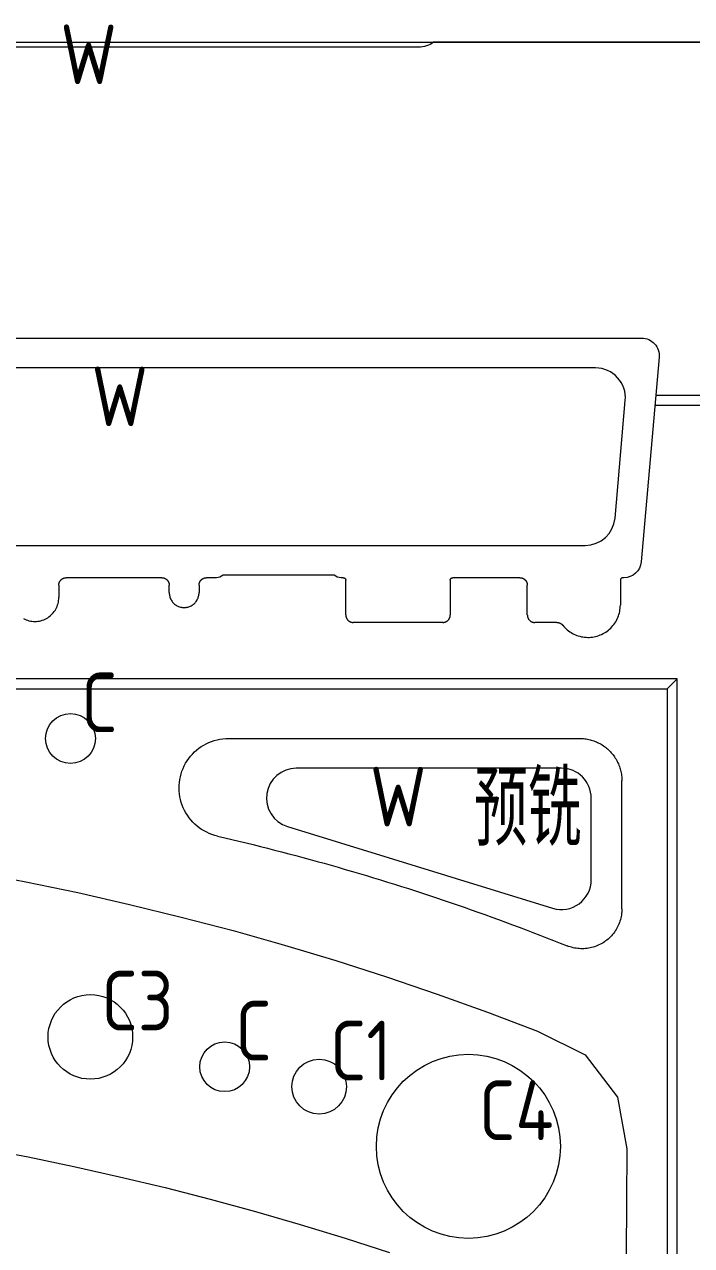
# Model space of a CAD drawing. Header units: millimetres. Extents: x 494 to 18201, y 224 to 11417.
# Drawn here: x 3346.9 to 3481.1, y 2891.5 to 3137.1 of the extents above; entities that cross this region are included whole.
import ezdxf
from ezdxf.lldxf.tags import DXFTag

# ---------------------------------------------------------------- set-up
doc = ezdxf.new("R2010")
doc.units = ezdxf.units.MM
for name, color, linetype in [('DIM', 7, 'Continuous'), ('PS', 7, 'Continuous'), ('PS_W', 1, 'Continuous')]:
    doc.layers.add(name, color=color, linetype=linetype)
doc.layers.add('dim_temp', color=161, linetype='Continuous', lineweight=9)
doc.styles.add('gbenor', font='gbenor.shx', dxfattribs={"bigfont": 'gbcbig.shx'})
doc.styles.get("Standard").update_dxf_attribs({"font": 'arial.ttf'})
tags = doc.linetypes.add('DASHED', pattern='A,12.86,[0,arial.ttf,S=0,R=0,X=0,Y=0],-12.86', length=25.72).pattern_tags.tags
tags[12:13] = [DXFTag(74, 4), DXFTag(75, 0), DXFTag(340, '0'), DXFTag(46, 0.0), DXFTag(50, 0.0), DXFTag(44, 0.0), DXFTag(45, 0.0)]
doc.dimstyles.new('通用', dxfattribs={"dimtxt": 5, "dimasz": 0.5, "dimexe": 1.5, "dimexo": 0, "dimgap": 1, "dimtad": 1, "dimtxsty": 'Standard', "dimblk": 'OPEN30', "dimcen": 1.5, "dimclrd": 252, "dimclre": 252, "dimclrt": 4, "dimadec": 1, "dimazin": 3, "dimtfac": 1, "dimtmove": 0, "dimatfit": 3, "dimldrblk": 'OPEN30', "dimarcsym": 0})

# ---------------------------------------------------------------- blocks, each defined once
blk = doc.blocks.new('*D27')
at = {"layer": 'Defpoints', "color": 0, "transparency": 16777216}
for p in [(3621.2, 3133.49), (2941.2, 2718.49), (2944.75, 2660.65)]:
    blk.add_point(p, dxfattribs=at)
at = {"layer": 'dim_temp', "color": 252, "lineweight": -2, "transparency": 16777216}
for p, q in [((2941.2, 2718.49), (2941.2, 2662.65)), ((2941.2, 2662.65), (2944.75, 2661.65)), ((2944.75, 2661.65), (2944.75, 2646.22))]:
    blk.add_line(p, q, dxfattribs=at)
at = {"layer": 'dim_temp', "color": 4, "lineweight": 18, "transparency": 16777216, "insert": (2941.2, 2652.94), "char_height": 5, "attachment_point": 5, "rotation": 90}
blk.add_mtext('-680', dxfattribs=at)
blk = doc.blocks.new('_Open30')
at = {"color": 0, "linetype": 'ByBlock', "lineweight": -2}
for p, q in [((-1, 0.27), (0, 0)), ((0, 0), (-1, -0.27)), ((0, 0), (-1, 0))]:
    blk.add_line(p, q, dxfattribs=at)
blk = doc.blocks.new('*D28')
at = {"layer": 'Defpoints', "color": 0, "transparency": 16777216}
for p in [(3621.2, 3133.49), (2923.28, 2718.49), (2941.2, 2718.49)]:
    blk.add_point(p, dxfattribs=at)
at = {"layer": 'dim_temp', "color": 252, "lineweight": -2, "transparency": 16777216}
blk.add_line((2941.2, 2718.49), (2908.8, 2718.49), dxfattribs=at)
at = {"layer": 'dim_temp', "color": 4, "lineweight": 18, "transparency": 16777216, "insert": (2915.54, 2722.05), "char_height": 5, "attachment_point": 5}
blk.add_mtext('-415', dxfattribs=at)

msp = doc.modelspace()

# ---------------------------------------------------------------- linework, layer by layer
at = {"layer": 'DIM', "color": 252, "linetype": 'DASHED', "lineweight": 18}
msp.add_lwpolyline([(3621.19514, 3133.49463), (3621.19514, 2718.49463), (2941.19513, 2718.49463), (2941.19513, 3133.49463)], close=True, dxfattribs=at)
at = {"layer": 'PS', "color": 11, "linetype": 'Continuous', "lineweight": 13}
msp.add_line((3621.19514, 3133.49463), (3429.19513, 3133.49463), dxfattribs=at)
at = {"layer": 'PS', "color": 11, "linetype": 'Continuous', "lineweight": 18}
for p, q in [((3461.77128, 3067.99463), (3272.81215, 3067.99463)), ((3465.67824, 3037.80904), (3467.74845, 3061.4717)), ((3274.88236, 3032.33198), (3459.70107, 3032.33198))]:
    msp.add_line(p, q, dxfattribs=at)
at = {"layer": 'PS', "color": 2, "linetype": 'DASHED', "lineweight": 13, "ltscale": 0.87594}
for p, q in [((3499.99514, 3062.49463), (3473.86086, 3062.49463)), ((2956.69513, 3003.49463), (3476.19514, 3003.49463)), ((3476.19514, 3003.49463), (3476.19514, 2724.09463))]:
    msp.add_line(p, q, dxfattribs=at)
at = {"layer": 'PS', "color": 155, "linetype": 'DASHED', "lineweight": 13, "ltscale": 0.87594}
for p, q in [((3473.68589, 3060.49463), (3499.99514, 3060.49463)), ((3478.19514, 3005.49463), (2956.69513, 3005.49463)), ((3478.19514, 2774.00928), (3478.19514, 3005.49463))]:
    msp.add_line(p, q, dxfattribs=at)
at = {"layer": 'PS', "color": 11, "linetype": 'DASHED', "lineweight": 13, "ltscale": 0.87594}
msp.add_line((3478.19514, 3005.49463), (3476.19514, 3003.49463), dxfattribs=at)
at = {"layer": 'PS', "color": 11, "linetype": 'Continuous', "lineweight": 18}
msp.add_lwpolyline([(3454.89789, 2987.51861), (3401.59351, 2987.51861, 0.860746023), (3399.82731, 2975.78445), (3453.13168, 2959.3659, 0.504696252), (3460.89789, 2965.10005), (3460.89789, 2981.51861, 0.414213562)], format="xyb", close=True, dxfattribs=at)
at = {"layer": 'PS', "color": 46, "linetype": 'DASHED', "lineweight": 13, "ltscale": 0.87594}
for points in [[(3336.73868, 2966.67929), (3347.20082, 2964.68778), (3357.64543, 2962.51155), (3368.07241, 2960.14953), (3378.48164, 2957.60042), (3388.87203, 2954.86295), (3399.21921, 2951.94246), (3409.51251, 2948.84157), (3419.75183, 2945.56003), (3429.93165, 2942.09921), (3440.04724, 2938.46039), (3450.0985, 2934.64315), (3459.67678, 2929.85997), (3466.18899, 2921.41365), (3468.02084, 2910.96733), (3467.97898, 2900.37068), (3467.93682, 2889.77402)], [(3207.96227, 2920.91803), (3217.27839, 2921.14479), (3226.59479, 2921.22998), (3235.91147, 2921.17372), (3245.22845, 2920.97589), (3254.54571, 2920.63633), (3263.86325, 2920.15487), (3273.18109, 2919.5311), (3282.49922, 2918.76456), (3291.81764, 2917.85474), (3301.13634, 2916.80096), (3310.45535, 2915.60248), (3319.77464, 2914.2584), (3329.09424, 2912.76776), (3338.39513, 2911.13293), (3347.6566, 2909.35776), (3356.87879, 2907.44278), (3366.06182, 2905.38844), (3375.2058, 2903.1951), (3384.3108, 2900.86301), (3393.37684, 2898.39227), (3402.40394, 2895.78297), (3411.39211, 2893.03508), (3420.34129, 2890.1484)]]:
    msp.add_lwpolyline(points, dxfattribs=at)
at = {"layer": 'PS', "color": 42, "linetype": 'Continuous', "lineweight": 13}
for centre, radius in [((3356.19513, 2993.49463), 5), ((3360.19513, 2933.49463), 8.5), ((3387.19514, 2927.49463), 5), ((3436.19513, 2911.49463), 18.5), ((3406.19514, 2923.49463), 5.5)]:
    msp.add_circle(centre, radius, dxfattribs=at)
at = {"layer": 'PS', "color": 11, "linetype": 'Continuous', "lineweight": 18}
for centre, start, end in [((3461.77128, 3061.99463), 354.9999995, 90), ((3459.70107, 3038.33198), 270, 354.9999995)]:
    msp.add_arc(centre, 6, start, end, dxfattribs=at)
at = {"layer": 'PS_W', "color": 1, "linetype": 'Continuous', "lineweight": 13}
for points in [[(3429.19513, 3133.49463, -0.162277662), (3426.19513, 3132.49463), (3316.19513, 3132.49463, -0.162277662), (3313.19513, 3133.49463)], [(3289.74725, 3021.83198), (3289.74725, 3025.33198, 0.414213562), (3289.24725, 3025.83198), (3275.03606, 3025.83198, 0.045739036), (3274.0361, 3025.74031, -0.089578869), (3271.72561, 3025.73073), (3266.46183, 3026.65887, -0.339454259), (3263.58292, 3029.80066), (3260.04934, 3070.18959, -0.440010531), (3263.53602, 3073.99463), (3471.0474, 3073.99463, -0.440010531), (3474.53408, 3070.18959), (3470.93282, 3029.02693, -0.388878732), (3467.44614, 3025.83198), (3467.24725, 3025.83198, 0.414213562), (3466.74725, 3025.33198), (3466.74725, 3020.33198)], [(3411.04725, 3025.83198), (3410.5474, 3025.83198, -0.182675813), (3409.22453, 3026.33198), (3386.87028, 3026.33198, -0.182675813), (3385.5474, 3025.83198), (3383.54725, 3025.83198)]]:
    msp.add_lwpolyline(points, format="xyb", dxfattribs=at)
for points in [[(3353.84725, 3024.33198), (3353.848, 3024.37939), (3353.85023, 3024.42655), (3353.85392, 3024.47346), (3353.85909, 3024.52012), (3353.8657, 3024.56653), (3353.87376, 3024.6127), (3353.88325, 3024.65862), (3353.8942, 3024.7043), (3353.9066, 3024.74973), (3353.92048, 3024.79491), (3353.93584, 3024.83981), (3353.95257, 3024.88411), (3353.97062, 3024.92769), (3353.98996, 3024.97055), (3354.0106, 3025.0127), (3354.03252, 3025.05413), (3354.05572, 3025.09485), (3354.08021, 3025.13486), (3354.10599, 3025.17415), (3354.13306, 3025.21273), (3354.16145, 3025.2506), (3354.1911, 3025.28765), (3354.22182, 3025.32364), (3354.25352, 3025.3585), (3354.28622, 3025.39226), (3354.31989, 3025.42492), (3354.35453, 3025.45649), (3354.39014, 3025.48696), (3354.42674, 3025.51633), (3354.46432, 3025.5446), (3354.50289, 3025.57176), (3354.54247, 3025.5978), (3354.5829, 3025.62262), (3354.62394, 3025.64606), (3354.66554, 3025.66812), (3354.70771, 3025.68881), (3354.75043, 3025.70813), (3354.79371, 3025.7261), (3354.83755, 3025.74272), (3354.88195, 3025.75798), (3354.92691, 3025.77187), (3354.97243, 3025.78439), (3355.01853, 3025.79551), (3355.065, 3025.80518), (3355.11163, 3025.81336), (3355.15842, 3025.82006), (3355.20538, 3025.82527), (3355.25251, 3025.829), (3355.2998, 3025.83123), (3355.34725, 3025.83198)], [(3374.54725, 3025.83198), (3355.34725, 3025.83198)], [(3374.54725, 3025.83198), (3374.59467, 3025.83123), (3374.64183, 3025.82901), (3374.68874, 3025.82531), (3374.7354, 3025.82015), (3374.78181, 3025.81353), (3374.82798, 3025.80548), (3374.8739, 3025.79598), (3374.91958, 3025.78504), (3374.965, 3025.77263), (3375.01019, 3025.75875), (3375.05509, 3025.7434), (3375.09939, 3025.72666), (3375.14297, 3025.70861), (3375.18583, 3025.68927), (3375.22798, 3025.66864), (3375.26941, 3025.64672), (3375.31013, 3025.62351), (3375.35014, 3025.59902), (3375.38943, 3025.57324), (3375.42801, 3025.54617), (3375.46588, 3025.51778), (3375.50293, 3025.48813), (3375.53891, 3025.45742), (3375.57378, 3025.42571), (3375.60753, 3025.39302), (3375.6402, 3025.35935), (3375.67176, 3025.32471), (3375.70224, 3025.28909), (3375.73161, 3025.25249), (3375.75987, 3025.21491), (3375.78703, 3025.17634), (3375.81308, 3025.13676), (3375.8379, 3025.09633), (3375.86134, 3025.05529), (3375.88339, 3025.01369), (3375.90408, 3024.97153), (3375.92341, 3024.9288), (3375.94138, 3024.88552), (3375.958, 3024.84168), (3375.97326, 3024.79728), (3375.98715, 3024.75232), (3375.99967, 3024.7068), (3376.01079, 3024.6607), (3376.02046, 3024.61424), (3376.02864, 3024.56761), (3376.03533, 3024.52081), (3376.04055, 3024.47385), (3376.04427, 3024.42673), (3376.04651, 3024.37943), (3376.04725, 3024.33198)], [(3382.04725, 3024.33198), (3382.048, 3024.37939), (3382.05023, 3024.42655), (3382.05392, 3024.47346), (3382.05909, 3024.52012), (3382.0657, 3024.56653), (3382.07376, 3024.6127), (3382.08325, 3024.65862), (3382.0942, 3024.7043), (3382.1066, 3024.74973), (3382.12048, 3024.79491), (3382.13584, 3024.83981), (3382.15257, 3024.88411), (3382.17062, 3024.92769), (3382.18996, 3024.97055), (3382.2106, 3025.0127), (3382.23252, 3025.05413), (3382.25572, 3025.09485), (3382.28021, 3025.13486), (3382.30599, 3025.17415), (3382.33306, 3025.21273), (3382.36145, 3025.2506), (3382.3911, 3025.28765), (3382.42182, 3025.32364), (3382.45352, 3025.3585), (3382.48622, 3025.39226), (3382.51989, 3025.42492), (3382.55453, 3025.45649), (3382.59014, 3025.48696), (3382.62674, 3025.51633), (3382.66432, 3025.5446), (3382.70289, 3025.57176), (3382.74247, 3025.5978), (3382.7829, 3025.62262), (3382.82394, 3025.64606), (3382.86554, 3025.66812), (3382.90771, 3025.68881), (3382.95043, 3025.70813), (3382.99371, 3025.7261), (3383.03755, 3025.74272), (3383.08195, 3025.75798), (3383.12691, 3025.77187), (3383.17243, 3025.78439), (3383.21853, 3025.79551), (3383.265, 3025.80518), (3383.31163, 3025.81336), (3383.35842, 3025.82006), (3383.40538, 3025.82527), (3383.45251, 3025.829), (3383.4998, 3025.83123), (3383.54725, 3025.83198)], [(3411.04725, 3025.83198), (3411.06306, 3025.83173), (3411.07878, 3025.83099), (3411.09442, 3025.82975), (3411.10997, 3025.82803), (3411.12544, 3025.82583), (3411.14083, 3025.82314), (3411.15614, 3025.81998), (3411.17136, 3025.81633), (3411.1865, 3025.8122), (3411.20157, 3025.80757), (3411.21652, 3025.80245), (3411.2313, 3025.79687), (3411.24583, 3025.79086), (3411.26011, 3025.78441), (3411.27416, 3025.77753), (3411.28797, 3025.77022), (3411.30155, 3025.76249), (3411.31488, 3025.75432), (3411.32798, 3025.74573), (3411.34085, 3025.7367), (3411.35347, 3025.72724), (3411.36581, 3025.71736), (3411.37781, 3025.70712), (3411.38943, 3025.69656), (3411.40068, 3025.68566), (3411.41157, 3025.67443), (3411.42209, 3025.66289), (3411.43225, 3025.65101), (3411.44204, 3025.63882), (3411.45146, 3025.62629), (3411.46051, 3025.61343), (3411.46919, 3025.60025), (3411.47746, 3025.58678), (3411.48528, 3025.57309), (3411.49263, 3025.55922), (3411.49953, 3025.54516), (3411.50597, 3025.53092), (3411.51196, 3025.51649), (3411.5175, 3025.50188), (3411.52259, 3025.48708), (3411.52722, 3025.47209), (3411.5314, 3025.4569), (3411.5351, 3025.44154), (3411.53832, 3025.42606), (3411.54105, 3025.41052), (3411.54328, 3025.39492), (3411.54502, 3025.37927), (3411.54626, 3025.36356), (3411.54701, 3025.3478), (3411.54725, 3025.33198)], [(3411.54725, 3018.33198), (3411.54725, 3025.33198)], [(3432.54725, 3025.33198), (3432.5475, 3025.34778), (3432.54825, 3025.3635), (3432.54948, 3025.37914), (3432.5512, 3025.39469), (3432.5534, 3025.41016), (3432.55609, 3025.42555), (3432.55925, 3025.44086), (3432.5629, 3025.45608), (3432.56704, 3025.47123), (3432.57166, 3025.48629), (3432.57678, 3025.50124), (3432.58236, 3025.51602), (3432.58838, 3025.53055), (3432.59482, 3025.54484), (3432.6017, 3025.55889), (3432.60901, 3025.5727), (3432.61674, 3025.58627), (3432.62491, 3025.5996), (3432.6335, 3025.6127), (3432.64253, 3025.62557), (3432.652, 3025.6382), (3432.66187, 3025.65054), (3432.67211, 3025.66253), (3432.68268, 3025.67415), (3432.69358, 3025.6854), (3432.7048, 3025.69629), (3432.71635, 3025.70681), (3432.72822, 3025.71697), (3432.74042, 3025.72676), (3432.75294, 3025.73618), (3432.7658, 3025.74524), (3432.77898, 3025.75391), (3432.79245, 3025.76218), (3432.80615, 3025.77), (3432.82002, 3025.77736), (3432.83407, 3025.78425), (3432.84831, 3025.7907), (3432.86274, 3025.79669), (3432.87735, 3025.80223), (3432.89215, 3025.80731), (3432.90714, 3025.81194), (3432.92233, 3025.81612), (3432.93769, 3025.81982), (3432.95317, 3025.82305), (3432.96871, 3025.82577), (3432.98431, 3025.828), (3432.99996, 3025.82974), (3433.01567, 3025.83098), (3433.03144, 3025.83173), (3433.04725, 3025.83198)], [(3432.54725, 3025.33198), (3432.54725, 3018.33198)], [(3446.54725, 3025.83198), (3433.04725, 3025.83198)], [(3446.54725, 3025.83198), (3446.59467, 3025.83123), (3446.64183, 3025.82901), (3446.68874, 3025.82531), (3446.7354, 3025.82015), (3446.78181, 3025.81353), (3446.82798, 3025.80548), (3446.8739, 3025.79598), (3446.91958, 3025.78504), (3446.965, 3025.77263), (3447.01019, 3025.75875), (3447.05509, 3025.7434), (3447.09939, 3025.72666), (3447.14297, 3025.70861), (3447.18583, 3025.68927), (3447.22798, 3025.66864), (3447.26941, 3025.64672), (3447.31013, 3025.62351), (3447.35014, 3025.59902), (3447.38943, 3025.57324), (3447.42801, 3025.54617), (3447.46588, 3025.51778), (3447.50293, 3025.48813), (3447.53891, 3025.45742), (3447.57378, 3025.42571), (3447.60753, 3025.39302), (3447.6402, 3025.35935), (3447.67176, 3025.32471), (3447.70224, 3025.28909), (3447.73161, 3025.25249), (3447.75987, 3025.21491), (3447.78703, 3025.17634), (3447.81308, 3025.13676), (3447.8379, 3025.09633), (3447.86134, 3025.05529), (3447.88339, 3025.01369), (3447.90408, 3024.97153), (3447.92341, 3024.9288), (3447.94138, 3024.88552), (3447.958, 3024.84168), (3447.97326, 3024.79728), (3447.98715, 3024.75232), (3447.99967, 3024.7068), (3448.01079, 3024.6607), (3448.02046, 3024.61424), (3448.02864, 3024.56761), (3448.03533, 3024.52081), (3448.04055, 3024.47385), (3448.04427, 3024.42673), (3448.04651, 3024.37943), (3448.04725, 3024.33198)], [(3353.84725, 3024.33198), (3353.84725, 3021.83198)], [(3376.04725, 3022.83198), (3376.04725, 3024.33198)], [(3376.04725, 3022.83198), (3376.05324, 3022.64275), (3376.07097, 3022.45554), (3376.1003, 3022.27032), (3376.1412, 3022.08709), (3376.19379, 3021.90584), (3376.25803, 3021.72734), (3376.33291, 3021.55435), (3376.41811, 3021.38712), (3376.51356, 3021.22561), (3376.61932, 3021.06984), (3376.73549, 3020.91998), (3376.86047, 3020.77821), (3376.99332, 3020.64534), (3377.13398, 3020.52127), (3377.28242, 3020.406), (3377.43876, 3020.29964), (3377.60188, 3020.20312), (3377.76958, 3020.11766), (3377.94172, 3020.04311), (3378.11831, 3019.97943), (3378.29936, 3019.9267), (3378.48451, 3019.88523), (3378.67082, 3019.85569), (3378.85772, 3019.83797), (3379.04521, 3019.83198), (3379.23328, 3019.83775), (3379.42192, 3019.85547), (3379.60878, 3019.885), (3379.79225, 3019.92595), (3379.97238, 3019.97818), (3380.14919, 3020.04168), (3380.32263, 3020.11658), (3380.49166, 3020.20259), (3380.65379, 3020.2984), (3380.80903, 3020.40378), (3380.9574, 3020.51868), (3381.09887, 3020.64317), (3381.23311, 3020.77722), (3381.35802, 3020.91877), (3381.4732, 3021.0671), (3381.57875, 3021.22215), (3381.67464, 3021.38393), (3381.76075, 3021.55254), (3381.83605, 3021.72626), (3381.89986, 3021.90318), (3381.95232, 3022.08326), (3381.99348, 3022.26649), (3382.02321, 3022.45291), (3382.04124, 3022.64203), (3382.04725, 3022.83198)], [(3382.04725, 3024.33198), (3382.04725, 3022.83198)], [(3448.04725, 3018.33198), (3448.04725, 3024.33198)], [(3346.7348, 3017.62573), (3347.00304, 3017.48903), (3347.27846, 3017.36976), (3347.56102, 3017.26787), (3347.85077, 3017.18349), (3348.14702, 3017.11715), (3348.44502, 3017.0699), (3348.74402, 3017.04156), (3349.04401, 3017.03198), (3349.345, 3017.04122), (3349.64692, 3017.06958), (3349.94576, 3017.11682), (3350.23925, 3017.18234), (3350.52746, 3017.26591), (3350.81038, 3017.36752), (3351.08797, 3017.48738), (3351.35835, 3017.62498), (3351.61771, 3017.77824), (3351.86607, 3017.94684), (3352.10348, 3018.1307), (3352.32988, 3018.32992), (3352.54467, 3018.54441), (3352.74446, 3018.77083), (3352.92873, 3019.00812), (3353.09761, 3019.2562), (3353.25107, 3019.51509), (3353.38887, 3019.78494), (3353.50932, 3020.0628), (3353.61139, 3020.34582), (3353.69533, 3020.63393), (3353.76119, 3020.92713), (3353.80878, 3021.22545), (3353.83763, 3021.52809), (3353.84725, 3021.83198)], [(3455.17319, 3016.26948), (3455.38083, 3016.02293), (3455.59911, 3015.78833), (3455.82787, 3015.56554), (3456.06705, 3015.35445), (3456.31666, 3015.15508), (3456.57677, 3014.96752), (3456.84748, 3014.79199), (3457.12599, 3014.63042), (3457.41057, 3014.48363), (3457.70113, 3014.35141), (3457.99764, 3014.23368), (3458.30011, 3014.13048), (3458.6086, 3014.04193), (3458.92293, 3013.96832), (3459.23935, 3013.9106), (3459.55661, 3013.86877), (3459.87468, 3013.84266), (3460.19357, 3013.8322), (3460.51329, 3013.83742), (3460.83383, 3013.8585), (3461.1546, 3013.89562), (3461.47158, 3013.94833), (3461.78409, 3014.01627), (3462.09218, 3014.0993), (3462.39586, 3014.19736), (3462.69512, 3014.31052), (3462.9899, 3014.43894), (3463.27915, 3014.58241), (3463.55934, 3014.73912), (3463.83029, 3014.90871), (3464.09208, 3015.09105), (3464.34474, 3015.28612), (3464.58821, 3015.49399), (3464.82239, 3015.71482), (3465.04591, 3015.94759), (3465.25636, 3016.18966), (3465.45386, 3016.4408), (3465.6385, 3016.70095), (3465.81031, 3016.97008), (3465.9692, 3017.24826), (3466.115, 3017.53563), (3466.24645, 3017.83005), (3466.36249, 3018.12881), (3466.46332, 3018.43184), (3466.54906, 3018.73911), (3466.6197, 3019.05061), (3466.67513, 3019.36639), (3466.71512, 3019.68647), (3466.73922, 3020.0088), (3466.74725, 3020.33198)], [(3411.54725, 3018.33198), (3411.548, 3018.28457), (3411.55023, 3018.2374), (3411.55392, 3018.1905), (3411.55909, 3018.14383), (3411.5657, 3018.09742), (3411.57376, 3018.05125), (3411.58325, 3018.00533), (3411.5942, 3017.95966), (3411.6066, 3017.91423), (3411.62048, 3017.86904), (3411.63584, 3017.82415), (3411.65257, 3017.77984), (3411.67062, 3017.73626), (3411.68996, 3017.6934), (3411.71059, 3017.65125), (3411.73252, 3017.60982), (3411.75572, 3017.5691), (3411.78021, 3017.5291), (3411.80599, 3017.4898), (3411.83306, 3017.45122), (3411.86145, 3017.41336), (3411.8911, 3017.3763), (3411.92182, 3017.34032), (3411.95352, 3017.30545), (3411.98622, 3017.2717), (3412.01988, 3017.23904), (3412.05453, 3017.20747), (3412.09014, 3017.17699), (3412.12674, 3017.14762), (3412.16432, 3017.11936), (3412.20289, 3017.0922), (3412.24247, 3017.06615), (3412.2829, 3017.04133), (3412.32394, 3017.0179), (3412.36554, 3016.99584), (3412.40771, 3016.97515), (3412.45043, 3016.95582), (3412.49371, 3016.93785), (3412.53755, 3016.92123), (3412.58195, 3016.90597), (3412.62691, 3016.89208), (3412.67243, 3016.87956), (3412.71853, 3016.86844), (3412.76499, 3016.85877), (3412.81163, 3016.85059), (3412.85842, 3016.8439), (3412.90538, 3016.83868), (3412.95251, 3016.83496), (3412.9998, 3016.83272), (3413.04725, 3016.83198)], [(3431.04725, 3016.83198), (3431.09467, 3016.83272), (3431.14183, 3016.83495), (3431.18874, 3016.83865), (3431.2354, 3016.84381), (3431.28181, 3016.85042), (3431.32798, 3016.85848), (3431.3739, 3016.86798), (3431.41958, 3016.87892), (3431.465, 3016.89132), (3431.51019, 3016.9052), (3431.55509, 3016.92056), (3431.59939, 3016.93729), (3431.64297, 3016.95534), (3431.68583, 3016.97468), (3431.72798, 3016.99532), (3431.76941, 3017.01724), (3431.81013, 3017.04045), (3431.85014, 3017.06494), (3431.88943, 3017.09071), (3431.92801, 3017.11778), (3431.96588, 3017.14617), (3432.00293, 3017.17583), (3432.03891, 3017.20654), (3432.07378, 3017.23825), (3432.10754, 3017.27094), (3432.1402, 3017.30461), (3432.17177, 3017.33925), (3432.20224, 3017.37487), (3432.23161, 3017.41146), (3432.25988, 3017.44904), (3432.28703, 3017.48761), (3432.31308, 3017.52719), (3432.3379, 3017.56762), (3432.36134, 3017.60866), (3432.38339, 3017.65026), (3432.40408, 3017.69243), (3432.42341, 3017.73515), (3432.44138, 3017.77844), (3432.458, 3017.82227), (3432.47326, 3017.86667), (3432.48715, 3017.91163), (3432.49967, 3017.95716), (3432.51079, 3018.00325), (3432.52046, 3018.04972), (3432.52864, 3018.09635), (3432.53534, 3018.14314), (3432.54055, 3018.1901), (3432.54427, 3018.23723), (3432.54651, 3018.28452), (3432.54725, 3018.33198)], [(3448.04725, 3018.33198), (3448.048, 3018.28457), (3448.05023, 3018.2374), (3448.05392, 3018.1905), (3448.05909, 3018.14383), (3448.0657, 3018.09742), (3448.07376, 3018.05125), (3448.08325, 3018.00533), (3448.0942, 3017.95966), (3448.1066, 3017.91423), (3448.12048, 3017.86904), (3448.13584, 3017.82415), (3448.15257, 3017.77984), (3448.17062, 3017.73626), (3448.18996, 3017.6934), (3448.21059, 3017.65125), (3448.23252, 3017.60982), (3448.25572, 3017.5691), (3448.28021, 3017.5291), (3448.30599, 3017.4898), (3448.33306, 3017.45122), (3448.36145, 3017.41336), (3448.3911, 3017.3763), (3448.42182, 3017.34032), (3448.45352, 3017.30545), (3448.48622, 3017.2717), (3448.51988, 3017.23904), (3448.55453, 3017.20747), (3448.59014, 3017.17699), (3448.62674, 3017.14762), (3448.66432, 3017.11936), (3448.70289, 3017.0922), (3448.74247, 3017.06615), (3448.7829, 3017.04133), (3448.82394, 3017.0179), (3448.86554, 3016.99584), (3448.90771, 3016.97515), (3448.95043, 3016.95582), (3448.99371, 3016.93785), (3449.03755, 3016.92123), (3449.08195, 3016.90597), (3449.12691, 3016.89208), (3449.17243, 3016.87956), (3449.21853, 3016.86844), (3449.265, 3016.85877), (3449.31163, 3016.85059), (3449.35842, 3016.8439), (3449.40538, 3016.83868), (3449.45251, 3016.83496), (3449.4998, 3016.83272), (3449.54725, 3016.83198)], [(3431.04725, 3016.83198), (3413.04725, 3016.83198)], [(3454.00226, 3016.83198), (3449.54725, 3016.83198)], [(3454.00226, 3016.83198), (3454.02931, 3016.83173), (3454.05629, 3016.83101), (3454.08322, 3016.82979), (3454.11008, 3016.8281), (3454.13689, 3016.82592), (3454.16363, 3016.82327), (3454.19031, 3016.82014), (3454.21693, 3016.81654), (3454.24349, 3016.81245), (3454.26999, 3016.80789), (3454.29643, 3016.80285), (3454.32281, 3016.79732), (3454.34913, 3016.79132), (3454.37538, 3016.78483), (3454.40151, 3016.77787), (3454.42745, 3016.77045), (3454.45318, 3016.7626), (3454.47871, 3016.7543), (3454.50405, 3016.74556), (3454.52919, 3016.73638), (3454.55414, 3016.72677), (3454.57889, 3016.71672), (3454.60344, 3016.70623), (3454.6278, 3016.69532), (3454.65197, 3016.68397), (3454.67594, 3016.67218), (3454.69972, 3016.65996), (3454.7233, 3016.64731), (3454.74669, 3016.63422), (3454.76988, 3016.62068), (3454.79287, 3016.60671), (3454.81566, 3016.59228), (3454.83825, 3016.57742), (3454.86056, 3016.56215), (3454.88254, 3016.54651), (3454.90419, 3016.53052), (3454.92552, 3016.51417), (3454.94652, 3016.49747), (3454.96719, 3016.48041), (3454.98754, 3016.463), (3455.00757, 3016.44524), (3455.02727, 3016.42713), (3455.04665, 3016.40866), (3455.0657, 3016.38984), (3455.08444, 3016.37067), (3455.10285, 3016.35115), (3455.12093, 3016.33127), (3455.13868, 3016.31103), (3455.1561, 3016.29044), (3455.17319, 3016.26948)], [(3385.7623, 2973.87213), (3385.19889, 2974.02129), (3384.64635, 2974.19637), (3384.10698, 2974.40286), (3383.58125, 2974.64186), (3383.06883, 2974.91258), (3382.56955, 2975.21461), (3382.08929, 2975.54548), (3381.63257, 2975.90175), (3381.19883, 2976.28282), (3380.7877, 2976.68829), (3380.39929, 2977.11827), (3380.03411, 2977.57333), (3379.69635, 2978.04878), (3379.38887, 2978.54003), (3379.11124, 2979.04687), (3378.86325, 2979.56918), (3378.64519, 2980.1071), (3378.45785, 2980.66059), (3378.30396, 2981.22207), (3378.18381, 2981.78841), (3378.09704, 2982.35958), (3378.04362, 2982.93556), (3378.0238, 2983.51638), (3378.03834, 2984.10082), (3378.08701, 2984.68014), (3378.16899, 2985.25291), (3378.28382, 2985.81921), (3378.43155, 2986.37904), (3378.61248, 2986.93235), (3378.82631, 2987.47615), (3379.07012, 2988.00287), (3379.34319, 2988.51239), (3379.64528, 2989.00484), (3379.97649, 2989.48019), (3380.337, 2989.93831), (3380.72402, 2990.37517), (3381.13314, 2990.78599), (3381.56391, 2991.17123), (3382.01635, 2991.53087), (3382.49073, 2991.8646), (3382.9872, 2992.17203), (3383.49957, 2992.44942), (3384.02413, 2992.69488), (3384.56075, 2992.90878), (3385.10945, 2993.09103), (3385.67033, 2993.24138), (3386.24287, 2993.35955), (3386.82064, 2993.44358), (3387.40179, 2993.49289), (3387.98595, 2993.5115)], [(3387.98595, 2993.51145), (3389.39704, 2993.50833), (3390.80813, 2993.50844), (3392.21921, 2993.5134), (3393.6303, 2993.515), (3395.04139, 2993.5162), (3396.45247, 2993.51715), (3397.86356, 2993.51797), (3399.27465, 2993.51881), (3400.68573, 2993.5196), (3402.09682, 2993.52028), (3403.50791, 2993.52077), (3404.919, 2993.521), (3406.33008, 2993.52091), (3407.74117, 2993.52064), (3409.15226, 2993.52027), (3410.56335, 2993.51987), (3411.97443, 2993.51949), (3413.38552, 2993.51921), (3414.79661, 2993.51907), (3416.2077, 2993.51899), (3417.61878, 2993.51893), (3419.02987, 2993.51891), (3420.44096, 2993.51895), (3421.85204, 2993.51905), (3423.26313, 2993.51923), (3424.67422, 2993.51939), (3426.08531, 2993.51944), (3427.49639, 2993.51939), (3428.90748, 2993.51927), (3430.31857, 2993.51911), (3431.72965, 2993.51892), (3433.14074, 2993.51873), (3434.55183, 2993.51857), (3435.96292, 2993.51845), (3437.374, 2993.51841), (3438.78509, 2993.51845), (3440.19618, 2993.51861), (3441.60727, 2993.51898), (3443.01835, 2993.51975), (3444.42944, 2993.52051), (3445.84053, 2993.52072), (3447.25161, 2993.52001), (3448.6627, 2993.51898), (3450.07379, 2993.5184), (3451.48488, 2993.5183), (3452.89596, 2993.51808), (3454.30705, 2993.51724), (3455.71814, 2993.51634), (3457.12922, 2993.51622), (3458.54031, 2993.51557)], [(3458.54031, 2993.51561), (3458.80981, 2993.51038), (3459.07815, 2993.49848), (3459.34509, 2993.47849), (3459.61045, 2993.44934), (3459.87428, 2993.41133), (3460.13667, 2993.36501), (3460.3977, 2993.3108), (3460.65735, 2993.24864), (3460.9156, 2993.17838), (3461.17241, 2993.09976), (3461.42773, 2993.01265), (3461.67996, 2992.91751), (3461.92792, 2992.81485), (3462.17168, 2992.70475), (3462.41127, 2992.58727), (3462.64673, 2992.4625), (3462.87807, 2992.33046), (3463.10535, 2992.19121), (3463.32853, 2992.04472), (3463.54763, 2991.89101), (3463.7626, 2991.72998), (3463.9733, 2991.56152), (3464.17833, 2991.38667), (3464.37686, 2991.20619), (3464.569, 2991.02014), (3464.75477, 2990.82856), (3464.93415, 2990.63143), (3465.1072, 2990.42879), (3465.27394, 2990.22067), (3465.43435, 2990.00705), (3465.58841, 2989.78791), (3465.73607, 2989.5632), (3465.87712, 2989.33306), (3466.01049, 2989.0993), (3466.136, 2988.8624), (3466.25373, 2988.62241), (3466.36371, 2988.37933), (3466.46596, 2988.13316), (3466.56048, 2987.88392), (3466.64725, 2987.63159), (3466.72621, 2987.37614), (3466.7973, 2987.11756), (3466.8604, 2986.85579), (3466.91529, 2986.59136), (3466.96162, 2986.3259), (3466.99938, 2986.05954), (3467.02855, 2985.79227), (3467.04904, 2985.52407), (3467.06172, 2985.25505), (3467.06778, 2984.98533)], [(3467.05852, 2959.24753), (3467.05954, 2959.76228), (3467.05713, 2960.27704), (3467.05619, 2960.7918), (3467.05699, 2961.30655), (3467.0584, 2961.82131), (3467.05964, 2962.33606), (3467.06035, 2962.85082), (3467.06108, 2963.36557), (3467.06182, 2963.88033), (3467.06254, 2964.39508), (3467.06322, 2964.90984), (3467.06382, 2965.4246), (3467.06433, 2965.93935), (3467.06478, 2966.45411), (3467.06518, 2966.96886), (3467.06555, 2967.48362), (3467.06589, 2967.99837), (3467.06619, 2968.51313), (3467.06646, 2969.02789), (3467.06671, 2969.54264), (3467.06693, 2970.0574), (3467.06714, 2970.57215), (3467.06733, 2971.08691), (3467.0675, 2971.60167), (3467.06767, 2972.11642), (3467.06784, 2972.63118), (3467.06801, 2973.14593), (3467.06817, 2973.66069), (3467.06831, 2974.17545), (3467.06842, 2974.6902), (3467.06848, 2975.20496), (3467.06845, 2975.71971), (3467.06829, 2976.23447), (3467.06806, 2976.74922), (3467.0678, 2977.26398), (3467.06756, 2977.77874), (3467.06739, 2978.29349), (3467.06735, 2978.80825), (3467.06746, 2979.323), (3467.06759, 2979.83776), (3467.06755, 2980.35252), (3467.06724, 2980.86727), (3467.06691, 2981.38203), (3467.06686, 2981.89678), (3467.06665, 2982.41154), (3467.06636, 2982.9263), (3467.06636, 2983.44105), (3467.06736, 2983.95581), (3467.06894, 2984.47056), (3467.06708, 2984.98532)], [(3385.7623, 2973.87213), (3387.19865, 2973.53588), (3388.63479, 2973.19879), (3390.06915, 2972.8546), (3391.50265, 2972.50702), (3392.93495, 2972.1547), (3394.36618, 2971.79807), (3395.79637, 2971.43738), (3397.22549, 2971.07239), (3398.65358, 2970.70331), (3400.08066, 2970.33024), (3401.50661, 2969.95267), (3402.93139, 2969.57047), (3404.35499, 2969.18362), (3405.77741, 2968.79256), (3407.19861, 2968.39728), (3408.61853, 2967.9977), (3410.03716, 2967.59373), (3411.45447, 2967.18527), (3412.87043, 2966.77222), (3414.28496, 2966.35432), (3415.69813, 2965.93176), (3417.11002, 2965.50487), (3418.52077, 2965.07405), (3419.93033, 2964.63925), (3421.33864, 2964.20013), (3422.74564, 2963.75673), (3424.15119, 2963.30914), (3425.55517, 2962.85717), (3426.9573, 2962.40005), (3428.35746, 2961.93743), (3429.75602, 2961.47032), (3431.15335, 2960.99979), (3432.54947, 2960.52588), (3433.94404, 2960.04763), (3435.3368, 2959.5643), (3436.7279, 2959.07638), (3438.11747, 2958.58415), (3439.50557, 2958.08782), (3440.89222, 2957.58746), (3442.27742, 2957.08303), (3443.66114, 2956.57448), (3445.04338, 2956.06177), (3446.42411, 2955.54487), (3447.80336, 2955.02382), (3449.18159, 2954.49992), (3450.55846, 2953.97222), (3451.93329, 2953.43881), (3453.30562, 2952.89843), (3454.67714, 2952.35579), (3456.04663, 2951.80747)], [(3467.05855, 2959.24753), (3467.05065, 2958.93289), (3467.03315, 2958.61991), (3467.00452, 2958.30888), (3466.96351, 2958), (3466.90992, 2957.69331), (3466.8437, 2957.38881), (3466.76502, 2957.08649), (3466.67403, 2956.7863), (3466.5708, 2956.48829), (3466.4564, 2956.19484), (3466.33153, 2955.90737), (3466.19616, 2955.62589), (3466.05023, 2955.35045), (3465.89371, 2955.08104), (3465.72672, 2954.81763), (3465.5491, 2954.56027), (3465.36075, 2954.30904), (3465.16161, 2954.06414), (3464.95354, 2953.82788), (3464.73741, 2953.601), (3464.5133, 2953.38342), (3464.28128, 2953.17508), (3464.04137, 2952.97591), (3463.79356, 2952.78596), (3463.53779, 2952.60528), (3463.27403, 2952.43391), (3463.00273, 2952.2724), (3462.72654, 2952.12244), (3462.44584, 2951.98411), (3462.16068, 2951.85727), (3461.87111, 2951.74179), (3461.57718, 2951.63757), (3461.27885, 2951.54471), (3460.97607, 2951.46331), (3460.6688, 2951.39347), (3460.35876, 2951.33568), (3460.04829, 2951.29031), (3459.73741, 2951.25718), (3459.42614, 2951.23616), (3459.11446, 2951.22727), (3458.80239, 2951.23048), (3458.48991, 2951.24589), (3458.17702, 2951.27364), (3457.86391, 2951.3139), (3457.55315, 2951.36645), (3457.24563, 2951.43117), (3456.94133, 2951.5081), (3456.64029, 2951.59727), (3456.34219, 2951.69757), (3456.04663, 2951.80747)]]:
    msp.add_lwpolyline(points, dxfattribs=at)

# ---------------------------------------------------------------- texts
at = {"layer": 'DIM', "color": 4, "lineweight": 18, "style": 'gbenor'}
for s, p in [('W', (3354.13908, 3125.07476)), ('W', (3360.40663, 3056.2996)), ('C', (3358.32013, 2994.7496)), ('W', (3416.37813, 2975.8201)), ('C3', (3362.39013, 2934.7846)), ('C', (3389.32013, 2928.7496)), ('C1', (3408.33013, 2924.7546)), ('C4', (3438.30113, 2912.7401))]:
    msp.add_text(s, height=12, dxfattribs=at).set_placement(p)
at = {"layer": 'PS', "color": 11, "linetype": 'Continuous', "lineweight": 18, "style": 'gbenor'}
msp.add_text('预铣', height=15, dxfattribs=at).set_placement((3437.32919, 2971.90949))

# ---------------------------------------------------------------- dimensions: what is measured, and where the dimension line sits
at = {"layer": 'dim_temp', "color": 4, "lineweight": 18}
for offset, dtype, picture, middle in [((-17.91876, 0), 0, '*D28', (2915.53695, 2722.0475)), ((3.55286, -57.8465), 1, '*D27', (2941.19513, 2652.93599))]:
    dim = msp.add_ordinate_dim(feature_location=(2941.19513, 2718.49463), offset=offset, dtype=dtype, origin=(3621.19514, 3133.49463), text='-<>', dimstyle='通用', dxfattribs=at)
    dim.commit()
    dim.dimension.update_dxf_attribs({"geometry": picture, "text_midpoint": middle})

doc.saveas('drawing.dxf')
